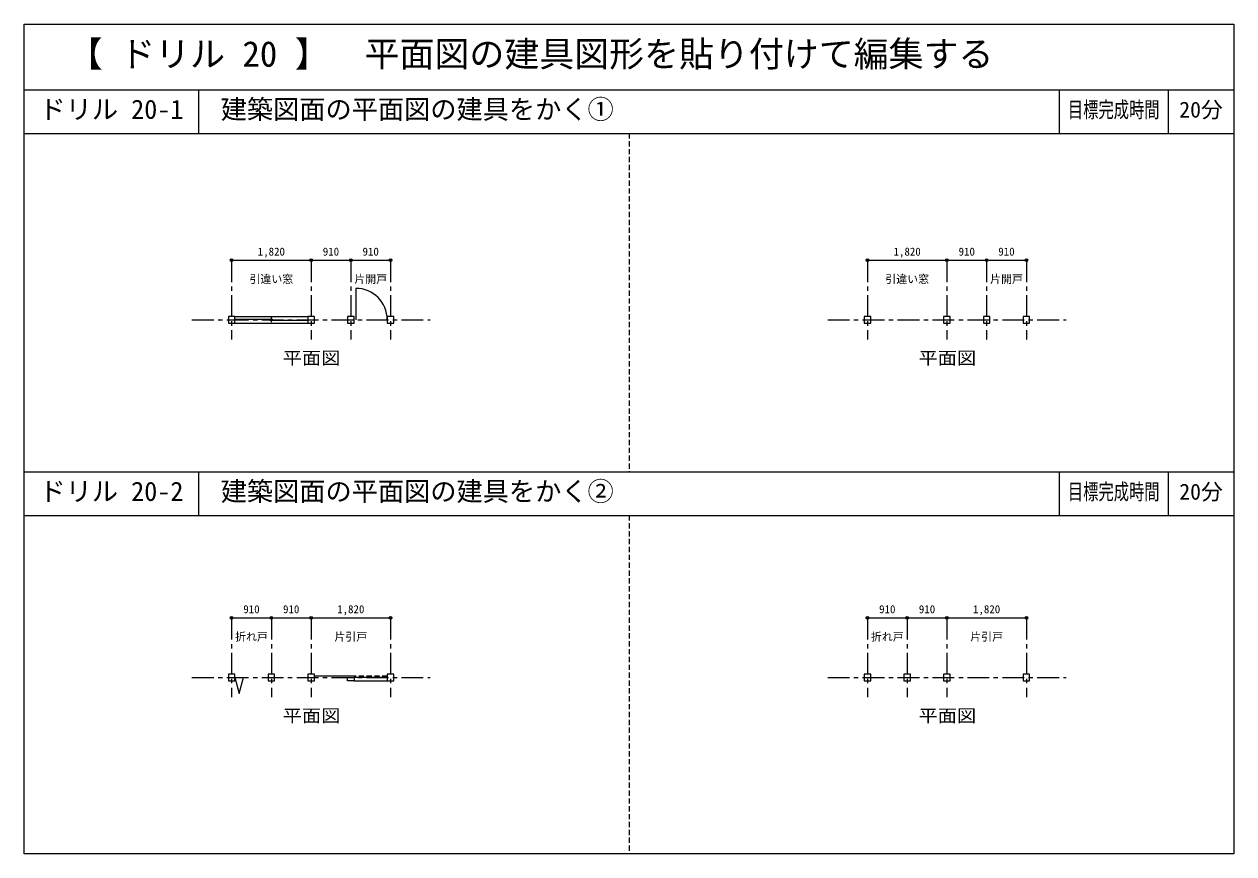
# Model space of a CAD drawing. Units: millimetres at full size, sheet at 1:100. Extents: x -13850 to 13850, y -9500 to 9500.
import ezdxf
from ezdxf.enums import TextEntityAlignment as Align

# ---------------------------------------------------------------- set-up
doc = ezdxf.new("R2010")
doc.units = ezdxf.units.MM
doc.header["$LTSCALE"] = 100
doc.header["$PDMODE"] = 32
doc.header["$PDSIZE"] = 60
doc.linetypes.add('CHAIN1', pattern=[8, 5, -1, 1, -1])
doc.linetypes.add('DASHED1', pattern=[1.8, 1.2, -0.6])
for name, color, linetype in [('0-0', 7, 'Continuous'), ('D-0', 3, 'Continuous'), ('E-0', 4, 'Continuous'), ('F-0', 7, 'Continuous')]:
    doc.layers.add(name, color=color, linetype=linetype)
doc.styles.add('ＭＳ ゴシック', font='')
doc.styles.get('ＭＳ ゴシック').set_extended_font_data('MS Gothic')

msp = doc.modelspace()

# ---------------------------------------------------------------- linework, layer by layer
at = {"layer": 'D-0', "color": 4, "linetype": 'CHAIN1'}
for p, q in [((-9100, 4095), (-9100, 2275)), ((-7280, 4095), (-7280, 2275)), ((-6370, 4095), (-6370, 2275)), ((-5460, 4095), (-5460, 2275)), ((5460, 4095), (5460, 2275)), ((7280, 4095), (7280, 2275)), ((8190, 4095), (8190, 2275)), ((9100, 4095), (9100, 2275)), ((-10010, 2730), (-4550, 2730)), ((4550, 2730), (10010, 2730)), ((-9100, -4095), (-9100, -5915)), ((-8190, -4095), (-8190, -5915)), ((-7280, -4095), (-7280, -5915)), ((-5460, -4095), (-5460, -5915)), ((5460, -4095), (5460, -5915)), ((6370, -4095), (6370, -5915)), ((7280, -4095), (7280, -5915)), ((9100, -4095), (9100, -5915)), ((-10010, -5460), (-4550, -5460)), ((4550, -5460), (10010, -5460))]:
    msp.add_line(p, q, dxfattribs=at)
at = {"layer": 'D-0', "color": 4}
for p, q in [((-9100, 4095), (-7280, 4095)), ((-7280, 4095), (-6370, 4095)), ((-6370, 4095), (-5460, 4095)), ((5460, 4095), (7280, 4095)), ((-9100, -4095), (-8190, -4095)), ((-8190, -4095), (-7280, -4095)), ((-7280, -4095), (-5460, -4095)), ((5460, -4095), (6370, -4095)), ((6370, -4095), (7280, -4095)), ((7280, -4095), (9100, -4095))]:
    msp.add_line(p, q, dxfattribs=at)
at = {"layer": 'D-0'}
for p, q in [((-9175, 2805), (-9175, 2655)), ((-9025, 2805), (-9175, 2805)), ((-9025, 2655), (-9025, 2805)), ((-7355, 2805), (-7355, 2655)), ((-7205, 2805), (-7355, 2805)), ((-7205, 2655), (-7205, 2805)), ((-6445, 2805), (-6445, 2655)), ((-6295, 2805), (-6445, 2805)), ((-6295, 2655), (-6295, 2805)), ((-5535, 2805), (-5535, 2655)), ((-5385, 2805), (-5535, 2805)), ((-5385, 2655), (-5385, 2805)), ((5385, 2805), (5385, 2655)), ((5535, 2805), (5385, 2805)), ((5535, 2655), (5535, 2805)), ((7205, 2805), (7205, 2655)), ((7355, 2805), (7205, 2805)), ((7355, 2655), (7355, 2805)), ((8115, 2805), (8115, 2655)), ((8265, 2805), (8115, 2805)), ((8265, 2655), (8265, 2805)), ((9025, 2805), (9025, 2655)), ((9175, 2805), (9025, 2805)), ((9175, 2655), (9175, 2805)), ((-9175, 2655), (-9025, 2655)), ((-7355, 2655), (-7205, 2655)), ((-6445, 2655), (-6295, 2655)), ((-5535, 2655), (-5385, 2655)), ((5385, 2655), (5535, 2655)), ((7205, 2655), (7355, 2655)), ((8115, 2655), (8265, 2655)), ((9025, 2655), (9175, 2655)), ((-9175, -5385), (-9175, -5535)), ((-9025, -5385), (-9175, -5385)), ((-9175, -5535), (-9025, -5535)), ((-9025, -5535), (-9025, -5385)), ((-8265, -5385), (-8265, -5535)), ((-8115, -5385), (-8265, -5385)), ((-8265, -5535), (-8115, -5535)), ((-8115, -5535), (-8115, -5385)), ((-7355, -5385), (-7355, -5535)), ((-7205, -5385), (-7355, -5385)), ((-7355, -5535), (-7205, -5535)), ((-7205, -5535), (-7205, -5385)), ((5385, -5385), (5385, -5535)), ((5535, -5385), (5385, -5385)), ((5385, -5535), (5535, -5535)), ((5535, -5535), (5535, -5385)), ((6445, -5385), (6295, -5385)), ((6445, -5535), (6445, -5385)), ((7355, -5385), (7205, -5385)), ((7355, -5535), (7355, -5385)), ((9025, -5385), (9025, -5535)), ((9175, -5385), (9025, -5385)), ((9025, -5535), (9175, -5535)), ((9175, -5535), (9175, -5385))]:
    msp.add_line(p, q, dxfattribs=at)
at = {"layer": 'D-0', "color": 4}
msp.add_lwpolyline([(7280, 4095), (8190, 4095), (9100, 4095)], dxfattribs=at)
at = {"layer": 'D-0'}
msp.add_lwpolyline([(-5535, -5535), (-5385, -5535), (-5385, -5385), (-5535, -5385)], close=True, dxfattribs=at)
for points in [[(6295, -5385), (6295, -5535), (6445, -5535)], [(7205, -5385), (7205, -5535), (7355, -5535)]]:
    msp.add_lwpolyline(points, dxfattribs=at)
at = {"layer": 'D-0', "color": 7}
for p in [(-9100, 4095), (-7280, 4095), (-6370, 4095), (-5460, 4095), (5460, 4095), (7280, 4095), (8190, 4095), (9100, 4095), (-9100, -4095), (-8190, -4095), (-7280, -4095), (-5460, -4095), (5460, -4095), (6370, -4095), (7280, -4095), (9100, -4095)]:
    msp.add_point(p, dxfattribs=at)
at = {"layer": 'E-0', "color": 3}
for p, q in [((-6255, 3450), (-6255, 2730)), ((-8190, 2675), (-8190, 2785)), ((-9025, 2742), (-8155, 2742)), ((-8225, 2718), (-7355, 2718)), ((-7205, -5422.5), (-6370, -5422.5)), ((-5535, -5460), (-6295, -5460)), ((-6295, -5535), (-5535, -5535))]:
    msp.add_line(p, q, dxfattribs=at)
at = {"layer": 'E-0'}
for p, q in [((-9025, 2805), (-7355, 2805)), ((-9025, 2655), (-7355, 2655))]:
    msp.add_line(p, q, dxfattribs=at)
at = {"layer": 'E-0', "linetype": 'DASHED1'}
msp.add_line((-6370, -5422.5), (-5535, -5422.5), dxfattribs=at)
at = {"layer": 'E-0', "color": 3}
msp.add_lwpolyline([(-9025, -5460), (-8926.6, -5827.1), (-8828.3, -5460)], dxfattribs=at)
msp.add_lwpolyline([(-6445, -5460), (-6295, -5460), (-6295, -5535), (-6445, -5535)], close=True, dxfattribs=at)
at = {"layer": 'E-0'}
msp.add_arc((-6255, 2730), 720, 0, 90, dxfattribs=at)
at = {"layer": 'F-0', "color": 6}
for p, q in [((-13850, 9500), (13850, 9500)), ((-13850, -9500), (-13850, 9500)), ((-13850, 8000), (13850, 8000))]:
    msp.add_line(p, q, dxfattribs=at)
at = {"layer": 'F-0'}
for p, q in [((-9850, 7000), (-9850, 8000)), ((9850, 8000), (9850, 7000)), ((12350, 8000), (12350, 7000)), ((-13850, 7000), (13850, 7000)), ((-13850, -750), (13850, -750)), ((-9850, -1750), (-9850, -750)), ((9850, -750), (9850, -1750)), ((12350, -750), (12350, -1750)), ((-13850, -1750), (13850, -1750))]:
    msp.add_line(p, q, dxfattribs=at)
at = {"layer": 'F-0', "linetype": 'DASHED1'}
for p, q in [((0, 7000), (0, -750)), ((0, -1750), (0, -9500))]:
    msp.add_line(p, q, dxfattribs=at)
at = {"layer": 'F-0', "color": 6}
msp.add_lwpolyline([(13850, 9500), (13850, -9500), (-13850, -9500)], dxfattribs=at)

# ---------------------------------------------------------------- texts
at = {"layer": '0-0', "style": 'ＭＳ ゴシック'}
msp.add_text('建築図面の平面図の建具をかく①', height=439.9, dxfattribs=at).set_placement((-9350, 7200), align=Align.BOTTOM_LEFT)
at = {"layer": 'D-0', "color": 4, "style": 'ＭＳ ゴシック'}
for s, p in [('1,820', (-8502.5, 4145)), ('910', (-7012.5, 4145)), ('910', (-6102.5, 4145)), ('1,820', (6057.5, 4145)), ('910', (7547.5, 4145)), ('910', (8457.5, 4145)), ('910', (-8832.5, -4045)), ('910', (-7922.5, -4045)), ('1,820', (-6682.5, -4045)), ('910', (5727.5, -4045)), ('910', (6637.5, -4045)), ('1,820', (7877.5, -4045))]:
    msp.add_text(s, height=183.3, dxfattribs=at).set_placement(p, align=Align.BOTTOM_LEFT)
at = {"layer": 'E-0', "style": 'ＭＳ ゴシック'}
for s, p in [('引違い窓', (-8690, 3515)), ('片開戸', (-6290, 3515)), ('引違い窓', (5870, 3515)), ('片開戸', (8270, 3515)), ('折れ戸', (-9020, -4675)), ('片引戸', (-6745, -4675)), ('折れ戸', (5540, -4675)), ('片引戸', (7815, -4675))]:
    msp.add_text(s, height=183.3, dxfattribs=at).set_placement(p, align=Align.BOTTOM_LEFT)
at = {"layer": 'E-0', "color": 7, "style": 'ＭＳ ゴシック', "width": 1.1}
for p in [(-7930, 1620), (6630, 1620), (-7930, -6570), (6630, -6570)]:
    msp.add_text('平面図', height=293.3, dxfattribs=at).set_placement(p, align=Align.BOTTOM_LEFT)
at = {"layer": 'F-0', "style": 'ＭＳ ゴシック'}
for s, height, p in [('【 ドリル 20 】\u3000平面図の建具図形を貼り付けて編集する', 586.5, (-12850, 8350)), ('ドリル 20-1', 439.9, (-13500, 7200)), ('20分', 366.6, (12600, 7250)), ('ドリル 20-2', 439.9, (-13500, -1550)), ('建築図面の平面図の建具をかく②', 439.9, (-9350, -1550)), ('20分', 366.6, (12600, -1500))]:
    msp.add_text(s, height=height, dxfattribs=at).set_placement(p, align=Align.BOTTOM_LEFT)
at = {"layer": 'F-0', "style": 'ＭＳ ゴシック', "width": 0.7}
for p in [(10050, 7250), (10050, -1500)]:
    msp.add_text('目標完成時間', height=366.6, dxfattribs=at).set_placement(p, align=Align.BOTTOM_LEFT)

doc.saveas('drawing.dxf')
